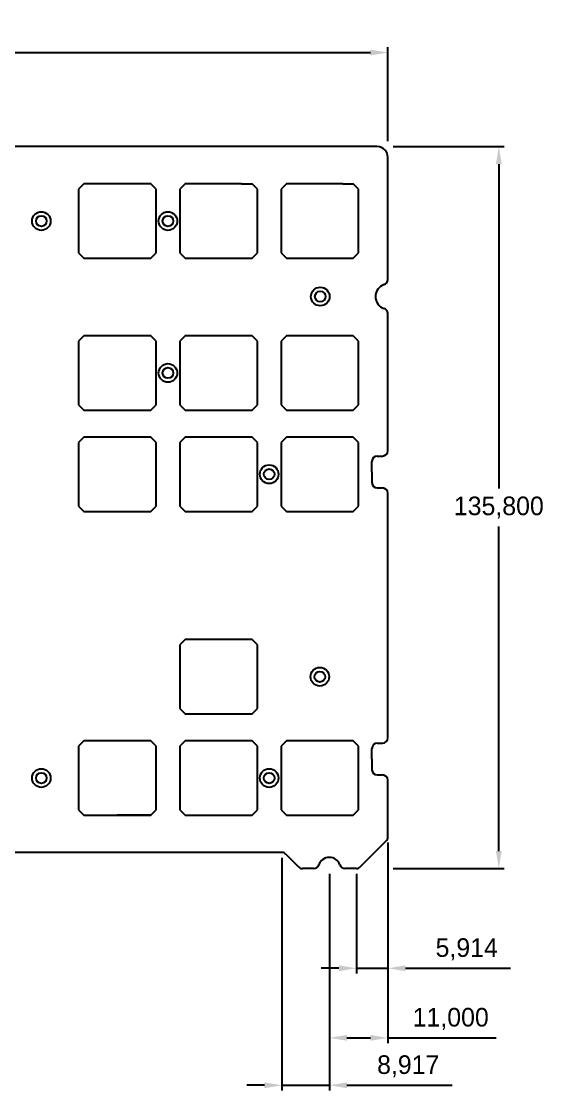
# Model space of a CAD drawing. Header units: millimetres. Extents: x -77 to 404, y -29 to 191.
# Drawn here: x 305.8 to 404.2, y -10.3 to 190.9 of the extents above; entities that cross this region are included whole.
import ezdxf

# ---------------------------------------------------------------- set-up
doc = ezdxf.new("R2010")
doc.units = ezdxf.units.MM
doc.header["$PDSIZE"] = -1
doc.dimstyles.new('ISO-25', dxfattribs={"dimtxt": 2.5, "dimasz": 2.5, "dimexe": 1.25, "dimexo": 0.625, "dimtad": 1, "dimtxsty": 'Standard', "dimcen": 2.5, "dimadec": 0, "dimazin": 0, "dimtfac": 1, "dimtmove": 0, "dimatfit": 3, "dimfxl": 1, "dimarcsym": 0})

# ---------------------------------------------------------------- blocks, each defined once
blk = doc.blocks.new('*D9')
at = {"color": 0, "lineweight": -2, "transparency": 16777216}
for p, q in [((375.74, 167.32), (396.61, 167.32)), ((395.61, 164.02), (395.61, 102.99)), ((395.61, 34.82), (395.61, 95.85)), ((375.74, 31.52), (396.61, 31.52))]:
    blk.add_line(p, q, dxfattribs=at)
at = {"color": 0, "transparency": 16777216}
for points in [[(395.06, 164.02), (396.16, 164.02), (395.61, 167.32)], [(395.06, 34.82), (396.16, 34.82), (395.61, 31.52)]]:
    blk.add_solid(points, dxfattribs=at)
at = {"layer": 'Defpoints', "color": 0, "transparency": 16777216}
for p in [(374.74, 167.32), (374.74, 31.52), (395.61, 31.52)]:
    blk.add_point(p, dxfattribs=at)
at = {"color": 0, "transparency": 16777216, "insert": (395.61, 99.42), "char_height": 3.5, "attachment_point": 5}
blk.add_mtext('135,800', dxfattribs=at)
blk = doc.blocks.new('*D10')
at = {"color": 0, "lineweight": -2, "transparency": 16777216}
for p, q in [((15.76, 168.32), (15.76, 186.02)), ((374.74, 168.32), (374.74, 186.02)), ((19.06, 185.02), (371.44, 185.02))]:
    blk.add_line(p, q, dxfattribs=at)
at = {"color": 0, "transparency": 16777216}
for points in [[(19.06, 185.57), (19.06, 184.47), (15.76, 185.02)], [(371.44, 185.57), (371.44, 184.47), (374.74, 185.02)]]:
    blk.add_solid(points, dxfattribs=at)
at = {"layer": 'Defpoints', "color": 0, "transparency": 16777216}
for p in [(374.74, 185.02), (15.76, 167.32), (374.74, 167.32)]:
    blk.add_point(p, dxfattribs=at)
at = {"color": 0, "transparency": 16777216, "insert": (195.25, 188.59), "char_height": 3.5, "attachment_point": 5}
blk.add_mtext('358,975', dxfattribs=at)
blk = doc.blocks.new('*D13')
at = {"color": 0, "lineweight": -2, "transparency": 16777216}
for p, q in [((374.74, 36.43), (374.74, 11.76)), ((368.82, 30.52), (368.82, 11.76)), ((365.52, 12.76), (362.22, 12.76)), ((368.82, 12.76), (374.74, 12.76)), ((378.04, 12.76), (397.81, 12.76))]:
    blk.add_line(p, q, dxfattribs=at)
at = {"color": 0, "transparency": 16777216}
for points in [[(365.52, 13.31), (365.52, 12.21), (368.82, 12.76)], [(378.04, 13.31), (378.04, 12.21), (374.74, 12.76)]]:
    blk.add_solid(points, dxfattribs=at)
at = {"layer": 'Defpoints', "color": 0, "transparency": 16777216}
for p in [(374.74, 37.43), (368.82, 31.52), (374.74, 12.76)]:
    blk.add_point(p, dxfattribs=at)
at = {"color": 0, "transparency": 16777216, "insert": (389.57, 16.33), "char_height": 3.5, "attachment_point": 5}
blk.add_mtext('5,914', dxfattribs=at)
blk = doc.blocks.new('*D14')
at = {"color": 0, "lineweight": -2, "transparency": 16777216}
for p, q in [((374.74, 36.43), (374.74, -1.33)), ((363.74, 30.52), (363.74, -1.33)), ((367.04, -0.33), (371.44, -0.33)), ((374.74, -0.33), (395.09, -0.33))]:
    blk.add_line(p, q, dxfattribs=at)
at = {"color": 0, "transparency": 16777216}
for points in [[(367.04, 0.22), (367.04, -0.88), (363.74, -0.33)], [(371.44, 0.22), (371.44, -0.88), (374.74, -0.33)]]:
    blk.add_solid(points, dxfattribs=at)
at = {"layer": 'Defpoints', "color": 0, "transparency": 16777216}
for p in [(374.74, 37.43), (363.74, 31.52), (374.74, -0.33)]:
    blk.add_point(p, dxfattribs=at)
at = {"color": 0, "transparency": 16777216, "insert": (386.56, 3.23), "char_height": 3.5, "attachment_point": 5}
blk.add_mtext('11,000', dxfattribs=at)
blk = doc.blocks.new('*D15')
at = {"color": 0, "lineweight": -2, "transparency": 16777216}
for p, q in [((354.82, 33.55), (354.82, -10.25)), ((363.74, 30.52), (363.74, -10.25)), ((351.52, -9.25), (348.22, -9.25)), ((354.82, -9.25), (363.74, -9.25)), ((367.04, -9.25), (386.81, -9.25))]:
    blk.add_line(p, q, dxfattribs=at)
at = {"color": 0, "transparency": 16777216}
for points in [[(351.52, -8.7), (351.52, -9.8), (354.82, -9.25)], [(367.04, -8.7), (367.04, -9.8), (363.74, -9.25)]]:
    blk.add_solid(points, dxfattribs=at)
at = {"layer": 'Defpoints', "color": 0, "transparency": 16777216}
for p in [(354.82, 34.55), (363.74, 31.52), (363.74, -9.25)]:
    blk.add_point(p, dxfattribs=at)
at = {"color": 0, "transparency": 16777216, "insert": (378.57, -5.69), "char_height": 3.5, "attachment_point": 5}
blk.add_mtext('8,917', dxfattribs=at)

msp = doc.modelspace()

# ---------------------------------------------------------------- linework, layer by layer
for p, q in [((372.7374, 167.3203), (17.7624, 167.3203)), ((372.7374, 167.3203), (17.7624, 167.3203)), ((372.7374, 167.3203), (17.7624, 167.3203)), ((317.5374, 146.3203), (323.8374, 146.3203)), ((317.5374, 146.3203), (323.8374, 146.3203)), ((317.5374, 117.7512), (323.8374, 117.7512)), ((317.5374, 117.7512), (323.8374, 117.7512)), ((372.7374, 109.1203), (373.7374, 109.1203)), ((372.7374, 109.1203), (373.7374, 109.1203)), ((372.7374, 109.1203), (373.7374, 109.1203)), ((371.7374, 106.1203), (371.7374, 108.1203)), ((371.7374, 106.1203), (371.7374, 108.1203)), ((371.7374, 106.1203), (371.7374, 108.1203)), ((371.7374, 106.1203), (371.7374, 104.1203)), ((371.7374, 106.1203), (371.7374, 104.1203)), ((371.7374, 106.1203), (371.7374, 104.1203)), ((372.7374, 103.1203), (373.7374, 103.1203)), ((372.7374, 103.1203), (373.7374, 103.1203)), ((372.7374, 103.1203), (373.7374, 103.1203)), ((317.5374, 98.6953), (323.8374, 98.6953)), ((317.5374, 98.6953), (323.8374, 98.6953)), ((372.7374, 55.1203), (373.7374, 55.1203)), ((372.7374, 55.1203), (373.7374, 55.1203)), ((372.7374, 55.1203), (373.7374, 55.1203)), ((371.7374, 52.1203), (371.7374, 54.1203)), ((371.7374, 52.1203), (371.7374, 54.1203)), ((371.7374, 52.1203), (371.7374, 54.1203)), ((371.7374, 52.1203), (371.7374, 50.1203)), ((371.7374, 52.1203), (371.7374, 50.1203)), ((371.7374, 52.1203), (371.7374, 50.1203)), ((372.7374, 49.1203), (373.7374, 49.1203)), ((372.7374, 49.1203), (373.7374, 49.1203)), ((372.7374, 49.1203), (373.7374, 49.1203)), ((317.5374, 41.5453), (323.8374, 41.5453)), ((317.5374, 41.5453), (323.8374, 41.5453)), ((317.5374, 41.5453), (323.8374, 41.5453)), ((369.5302, 31.8132), (374.4445, 36.7274)), ((369.5302, 31.8132), (374.4445, 36.7274)), ((369.5302, 31.8132), (374.4445, 36.7274)), ((354.8207, 34.5453), (35.679, 34.5453)), ((354.8207, 34.5453), (35.679, 34.5453)), ((354.8207, 34.5453), (35.679, 34.5453)), ((355.5307, 34.2494), (357.944, 31.8161)), ((355.5307, 34.2494), (357.944, 31.8161)), ((355.5307, 34.2494), (357.944, 31.8161)), ((360.8031, 31.5203), (358.654, 31.5203)), ((360.8031, 31.5203), (358.654, 31.5203)), ((360.8031, 31.5203), (358.654, 31.5203)), ((368.8231, 31.5203), (366.6716, 31.5203)), ((368.8231, 31.5203), (366.6716, 31.5203)), ((368.8231, 31.5203), (366.6716, 31.5203))]:
    msp.add_line(p, q)
at = {"color": 7, "true_color": 0xffffff}
for p, q in [((374.7374, 142.3175), (374.7374, 165.3203)), ((374.7374, 142.3175), (374.7374, 165.3203)), ((374.7374, 142.3175), (374.7374, 165.3203)), ((347.1874, 160.3203), (349.1874, 160.3203)), ((347.1874, 160.3203), (349.1874, 160.3203)), ((347.1874, 160.3203), (349.1874, 160.3203)), ((350.1874, 159.3203), (349.1874, 160.3203)), ((350.1874, 159.3203), (349.1874, 160.3203)), ((350.1874, 159.3203), (349.1874, 160.3203)), ((350.1874, 157.3203), (350.1874, 159.3203)), ((350.1874, 157.3203), (350.1874, 159.3203)), ((350.1874, 157.3203), (350.1874, 159.3203)), ((366.2374, 160.3203), (368.2374, 160.3203)), ((366.2374, 160.3203), (368.2374, 160.3203)), ((366.2374, 160.3203), (368.2374, 160.3203)), ((369.2374, 159.3203), (368.2374, 160.3203)), ((369.2374, 159.3203), (368.2374, 160.3203)), ((369.2374, 159.3203), (368.2374, 160.3203)), ((369.2374, 157.3203), (369.2374, 159.3203)), ((369.2374, 157.3203), (369.2374, 159.3203)), ((369.2374, 157.3203), (369.2374, 159.3203)), ((374.7374, 110.1203), (374.7374, 135.923)), ((374.7374, 110.1203), (374.7374, 135.923)), ((374.7374, 110.1203), (374.7374, 135.923)), ((374.7374, 56.1203), (374.7374, 102.1203)), ((374.7374, 56.1203), (374.7374, 102.1203)), ((374.7374, 56.1203), (374.7374, 102.1203)), ((336.5874, 98.6953), (342.8874, 98.6953)), ((336.5874, 98.6953), (342.8874, 98.6953)), ((374.7374, 37.4345), (374.7374, 48.1203)), ((374.7374, 37.4345), (374.7374, 48.1203)), ((374.7374, 37.4345), (374.7374, 48.1203)), ((330.1374, 41.5453), (323.8374, 41.5453)), ((330.1374, 41.5453), (323.8374, 41.5453)), ((330.1374, 41.5453), (323.8374, 41.5453)), ((336.5874, 41.5453), (342.8874, 41.5453)), ((336.5874, 41.5453), (342.8874, 41.5453))]:
    msp.add_line(p, q, dxfattribs=at)
at = {"color": 7, "linetype": 'Continuous'}
for p, q in [((317.5374, 160.3203), (316.5374, 159.3203)), ((317.5374, 160.3203), (316.5374, 159.3203)), ((317.5374, 160.3203), (316.5374, 159.3203)), ((316.5374, 159.3203), (316.5374, 147.3203)), ((316.5374, 159.3203), (316.5374, 147.3203)), ((316.5374, 159.3203), (316.5374, 147.3203)), ((330.1374, 160.3203), (317.5374, 160.3203)), ((330.1374, 160.3203), (317.5374, 160.3203)), ((330.1374, 160.3203), (317.5374, 160.3203)), ((331.1374, 159.3203), (330.1374, 160.3203)), ((331.1374, 159.3203), (330.1374, 160.3203)), ((331.1374, 159.3203), (330.1374, 160.3203)), ((331.1374, 147.3203), (331.1374, 159.3203)), ((331.1374, 147.3203), (331.1374, 159.3203)), ((331.1374, 147.3203), (331.1374, 159.3203)), ((336.5874, 160.3203), (335.5874, 159.3203)), ((336.5874, 160.3203), (335.5874, 159.3203)), ((336.5874, 160.3203), (335.5874, 159.3203)), ((335.5874, 159.3203), (335.5874, 147.3203)), ((335.5874, 159.3203), (335.5874, 147.3203)), ((335.5874, 159.3203), (335.5874, 147.3203)), ((347.1874, 160.3203), (336.5874, 160.3203)), ((347.1874, 160.3203), (336.5874, 160.3203)), ((347.1874, 160.3203), (336.5874, 160.3203)), ((355.6374, 160.3203), (354.6374, 159.3203)), ((355.6374, 160.3203), (354.6374, 159.3203)), ((355.6374, 160.3203), (354.6374, 159.3203)), ((354.6374, 159.3203), (354.6374, 147.3203)), ((354.6374, 159.3203), (354.6374, 147.3203)), ((354.6374, 159.3203), (354.6374, 147.3203)), ((366.2374, 160.3203), (355.6374, 160.3203)), ((366.2374, 160.3203), (355.6374, 160.3203)), ((366.2374, 160.3203), (355.6374, 160.3203)), ((350.1874, 147.3203), (350.1874, 157.3203)), ((350.1874, 147.3203), (350.1874, 157.3203)), ((350.1874, 147.3203), (350.1874, 157.3203)), ((369.2374, 147.3203), (369.2374, 157.3203)), ((369.2374, 147.3203), (369.2374, 157.3203)), ((369.2374, 147.3203), (369.2374, 157.3203)), ((316.5374, 147.3203), (317.5374, 146.3203)), ((316.5374, 147.3203), (317.5374, 146.3203)), ((316.5374, 147.3203), (317.5374, 146.3203)), ((330.1374, 146.3203), (331.1374, 147.3203)), ((330.1374, 146.3203), (331.1374, 147.3203)), ((330.1374, 146.3203), (331.1374, 147.3203)), ((335.5874, 147.3203), (336.5874, 146.3203)), ((335.5874, 147.3203), (336.5874, 146.3203)), ((335.5874, 147.3203), (336.5874, 146.3203)), ((349.1874, 146.3203), (350.1874, 147.3203)), ((349.1874, 146.3203), (350.1874, 147.3203)), ((349.1874, 146.3203), (350.1874, 147.3203)), ((354.6374, 147.3203), (355.6374, 146.3203)), ((354.6374, 147.3203), (355.6374, 146.3203)), ((354.6374, 147.3203), (355.6374, 146.3203)), ((368.2374, 146.3203), (369.2374, 147.3203)), ((368.2374, 146.3203), (369.2374, 147.3203)), ((368.2374, 146.3203), (369.2374, 147.3203)), ((317.5374, 146.3203), (330.1374, 146.3203)), ((317.5374, 146.3203), (330.1374, 146.3203)), ((317.5374, 146.3203), (330.1374, 146.3203)), ((336.5874, 146.3203), (349.1874, 146.3203)), ((336.5874, 146.3203), (349.1874, 146.3203)), ((336.5874, 146.3203), (349.1874, 146.3203)), ((355.6374, 146.3203), (368.2374, 146.3203)), ((355.6374, 146.3203), (368.2374, 146.3203)), ((355.6374, 146.3203), (368.2374, 146.3203)), ((317.5374, 131.7512), (316.5374, 130.7512)), ((317.5374, 131.7512), (316.5374, 130.7512)), ((317.5374, 131.7512), (316.5374, 130.7512)), ((316.5374, 130.7512), (316.5374, 118.7512)), ((316.5374, 130.7512), (316.5374, 118.7512)), ((316.5374, 130.7512), (316.5374, 118.7512)), ((330.1374, 131.7512), (317.5374, 131.7512)), ((330.1374, 131.7512), (317.5374, 131.7512)), ((330.1374, 131.7512), (317.5374, 131.7512)), ((331.1374, 130.7512), (330.1374, 131.7512)), ((331.1374, 130.7512), (330.1374, 131.7512)), ((331.1374, 130.7512), (330.1374, 131.7512)), ((331.1374, 118.7512), (331.1374, 130.7512)), ((331.1374, 118.7512), (331.1374, 130.7512)), ((331.1374, 118.7512), (331.1374, 130.7512)), ((336.5874, 131.7512), (335.5874, 130.7512)), ((336.5874, 131.7512), (335.5874, 130.7512)), ((336.5874, 131.7512), (335.5874, 130.7512)), ((335.5874, 130.7512), (335.5874, 118.7512)), ((335.5874, 130.7512), (335.5874, 118.7512)), ((335.5874, 130.7512), (335.5874, 118.7512)), ((349.1874, 131.7512), (336.5874, 131.7512)), ((349.1874, 131.7512), (336.5874, 131.7512)), ((349.1874, 131.7512), (336.5874, 131.7512)), ((350.1874, 130.7512), (349.1874, 131.7512)), ((350.1874, 130.7512), (349.1874, 131.7512)), ((350.1874, 130.7512), (349.1874, 131.7512)), ((350.1874, 118.7512), (350.1874, 130.7512)), ((350.1874, 118.7512), (350.1874, 130.7512)), ((350.1874, 118.7512), (350.1874, 130.7512)), ((355.6374, 131.7512), (354.6374, 130.7512)), ((355.6374, 131.7512), (354.6374, 130.7512)), ((355.6374, 131.7512), (354.6374, 130.7512)), ((354.6374, 130.7512), (354.6374, 118.7512)), ((354.6374, 130.7512), (354.6374, 118.7512)), ((354.6374, 130.7512), (354.6374, 118.7512)), ((368.2374, 131.7512), (355.6374, 131.7512)), ((368.2374, 131.7512), (355.6374, 131.7512)), ((368.2374, 131.7512), (355.6374, 131.7512)), ((369.2374, 130.7512), (368.2374, 131.7512)), ((369.2374, 130.7512), (368.2374, 131.7512)), ((369.2374, 130.7512), (368.2374, 131.7512)), ((369.2374, 118.7512), (369.2374, 130.7512)), ((369.2374, 118.7512), (369.2374, 130.7512)), ((369.2374, 118.7512), (369.2374, 130.7512)), ((316.5374, 118.7512), (317.5374, 117.7512)), ((316.5374, 118.7512), (317.5374, 117.7512)), ((316.5374, 118.7512), (317.5374, 117.7512)), ((330.1374, 117.7512), (331.1374, 118.7512)), ((330.1374, 117.7512), (331.1374, 118.7512)), ((330.1374, 117.7512), (331.1374, 118.7512)), ((335.5874, 118.7512), (336.5874, 117.7512)), ((335.5874, 118.7512), (336.5874, 117.7512)), ((335.5874, 118.7512), (336.5874, 117.7512)), ((349.1874, 117.7512), (350.1874, 118.7512)), ((349.1874, 117.7512), (350.1874, 118.7512)), ((349.1874, 117.7512), (350.1874, 118.7512)), ((354.6374, 118.7512), (355.6374, 117.7512)), ((354.6374, 118.7512), (355.6374, 117.7512)), ((354.6374, 118.7512), (355.6374, 117.7512)), ((368.2374, 117.7512), (369.2374, 118.7512)), ((368.2374, 117.7512), (369.2374, 118.7512)), ((368.2374, 117.7512), (369.2374, 118.7512)), ((317.5374, 117.7512), (330.1374, 117.7512)), ((317.5374, 117.7512), (330.1374, 117.7512)), ((317.5374, 117.7512), (330.1374, 117.7512)), ((336.5874, 117.7512), (349.1874, 117.7512)), ((336.5874, 117.7512), (349.1874, 117.7512)), ((336.5874, 117.7512), (349.1874, 117.7512)), ((355.6374, 117.7512), (368.2374, 117.7512)), ((355.6374, 117.7512), (368.2374, 117.7512)), ((355.6374, 117.7512), (368.2374, 117.7512)), ((317.5374, 112.6953), (316.5374, 111.6953)), ((317.5374, 112.6953), (316.5374, 111.6953)), ((317.5374, 112.6953), (316.5374, 111.6953)), ((330.1374, 112.6953), (317.5374, 112.6953)), ((330.1374, 112.6953), (317.5374, 112.6953)), ((330.1374, 112.6953), (317.5374, 112.6953)), ((331.1374, 111.6953), (330.1374, 112.6953)), ((331.1374, 111.6953), (330.1374, 112.6953)), ((331.1374, 111.6953), (330.1374, 112.6953)), ((336.5874, 112.6953), (335.5874, 111.6953)), ((336.5874, 112.6953), (335.5874, 111.6953)), ((336.5874, 112.6953), (335.5874, 111.6953)), ((349.1874, 112.6953), (336.5874, 112.6953)), ((349.1874, 112.6953), (336.5874, 112.6953)), ((349.1874, 112.6953), (336.5874, 112.6953)), ((350.1874, 111.6953), (349.1874, 112.6953)), ((350.1874, 111.6953), (349.1874, 112.6953)), ((350.1874, 111.6953), (349.1874, 112.6953)), ((355.6374, 112.6953), (354.6374, 111.6953)), ((355.6374, 112.6953), (354.6374, 111.6953)), ((355.6374, 112.6953), (354.6374, 111.6953)), ((368.2374, 112.6953), (355.6374, 112.6953)), ((368.2374, 112.6953), (355.6374, 112.6953)), ((368.2374, 112.6953), (355.6374, 112.6953)), ((369.2374, 111.6953), (368.2374, 112.6953)), ((369.2374, 111.6953), (368.2374, 112.6953)), ((369.2374, 111.6953), (368.2374, 112.6953)), ((316.5374, 111.6953), (316.5374, 99.6953)), ((316.5374, 111.6953), (316.5374, 99.6953)), ((316.5374, 111.6953), (316.5374, 99.6953)), ((331.1374, 99.6953), (331.1374, 111.6953)), ((331.1374, 99.6953), (331.1374, 111.6953)), ((331.1374, 99.6953), (331.1374, 111.6953)), ((335.5874, 111.6953), (335.5874, 99.6953)), ((335.5874, 111.6953), (335.5874, 99.6953)), ((335.5874, 111.6953), (335.5874, 99.6953)), ((350.1874, 99.6953), (350.1874, 111.6953)), ((350.1874, 99.6953), (350.1874, 111.6953)), ((350.1874, 99.6953), (350.1874, 111.6953)), ((354.6374, 111.6953), (354.6374, 99.6953)), ((354.6374, 111.6953), (354.6374, 99.6953)), ((354.6374, 111.6953), (354.6374, 99.6953)), ((369.2374, 99.6953), (369.2374, 111.6953)), ((369.2374, 99.6953), (369.2374, 111.6953)), ((369.2374, 99.6953), (369.2374, 111.6953)), ((316.5374, 99.6953), (317.5374, 98.6953)), ((316.5374, 99.6953), (317.5374, 98.6953)), ((316.5374, 99.6953), (317.5374, 98.6953)), ((317.5374, 98.6953), (330.1374, 98.6953)), ((317.5374, 98.6953), (330.1374, 98.6953)), ((317.5374, 98.6953), (330.1374, 98.6953)), ((330.1374, 98.6953), (331.1374, 99.6953)), ((330.1374, 98.6953), (331.1374, 99.6953)), ((330.1374, 98.6953), (331.1374, 99.6953)), ((335.5874, 99.6953), (336.5874, 98.6953)), ((335.5874, 99.6953), (336.5874, 98.6953)), ((335.5874, 99.6953), (336.5874, 98.6953)), ((336.5874, 98.6953), (349.1874, 98.6953)), ((336.5874, 98.6953), (349.1874, 98.6953)), ((336.5874, 98.6953), (349.1874, 98.6953)), ((349.1874, 98.6953), (350.1874, 99.6953)), ((349.1874, 98.6953), (350.1874, 99.6953)), ((349.1874, 98.6953), (350.1874, 99.6953)), ((354.6374, 99.6953), (355.6374, 98.6953)), ((354.6374, 99.6953), (355.6374, 98.6953)), ((354.6374, 99.6953), (355.6374, 98.6953)), ((355.6374, 98.6953), (368.2374, 98.6953)), ((355.6374, 98.6953), (368.2374, 98.6953)), ((355.6374, 98.6953), (368.2374, 98.6953)), ((368.2374, 98.6953), (369.2374, 99.6953)), ((368.2374, 98.6953), (369.2374, 99.6953)), ((368.2374, 98.6953), (369.2374, 99.6953)), ((336.5874, 74.6012), (335.5874, 73.6012)), ((336.5874, 74.6012), (335.5874, 73.6012)), ((336.5874, 74.6012), (335.5874, 73.6012)), ((349.1874, 74.6012), (336.5874, 74.6012)), ((349.1874, 74.6012), (336.5874, 74.6012)), ((349.1874, 74.6012), (336.5874, 74.6012)), ((350.1874, 73.6012), (349.1874, 74.6012)), ((350.1874, 73.6012), (349.1874, 74.6012)), ((350.1874, 73.6012), (349.1874, 74.6012)), ((335.5874, 73.6012), (335.5874, 61.6012)), ((335.5874, 73.6012), (335.5874, 61.6012)), ((335.5874, 73.6012), (335.5874, 61.6012)), ((350.1874, 61.6012), (350.1874, 73.6012)), ((350.1874, 61.6012), (350.1874, 73.6012)), ((350.1874, 61.6012), (350.1874, 73.6012)), ((335.5874, 61.6012), (336.5874, 60.6012)), ((335.5874, 61.6012), (336.5874, 60.6012)), ((335.5874, 61.6012), (336.5874, 60.6012)), ((336.5874, 60.6012), (349.1874, 60.6012)), ((336.5874, 60.6012), (349.1874, 60.6012)), ((336.5874, 60.6012), (349.1874, 60.6012)), ((349.1874, 60.6012), (350.1874, 61.6012)), ((349.1874, 60.6012), (350.1874, 61.6012)), ((349.1874, 60.6012), (350.1874, 61.6012)), ((317.5374, 55.5453), (316.5374, 54.5453)), ((317.5374, 55.5453), (316.5374, 54.5453)), ((317.5374, 55.5453), (316.5374, 54.5453)), ((316.5374, 54.5453), (316.5374, 42.5453)), ((316.5374, 54.5453), (316.5374, 42.5453)), ((316.5374, 54.5453), (316.5374, 42.5453)), ((330.1374, 55.5453), (317.5374, 55.5453)), ((330.1374, 55.5453), (317.5374, 55.5453)), ((330.1374, 55.5453), (317.5374, 55.5453)), ((331.1374, 54.5453), (330.1374, 55.5453)), ((331.1374, 54.5453), (330.1374, 55.5453)), ((331.1374, 54.5453), (330.1374, 55.5453)), ((331.1374, 42.5453), (331.1374, 54.5453)), ((331.1374, 42.5453), (331.1374, 54.5453)), ((331.1374, 42.5453), (331.1374, 54.5453)), ((336.5874, 55.5453), (335.5874, 54.5453)), ((336.5874, 55.5453), (335.5874, 54.5453)), ((336.5874, 55.5453), (335.5874, 54.5453)), ((335.5874, 54.5453), (335.5874, 42.5453)), ((335.5874, 54.5453), (335.5874, 42.5453)), ((335.5874, 54.5453), (335.5874, 42.5453)), ((349.1874, 55.5453), (336.5874, 55.5453)), ((349.1874, 55.5453), (336.5874, 55.5453)), ((349.1874, 55.5453), (336.5874, 55.5453)), ((350.1874, 54.5453), (349.1874, 55.5453)), ((350.1874, 54.5453), (349.1874, 55.5453)), ((350.1874, 54.5453), (349.1874, 55.5453)), ((350.1874, 42.5453), (350.1874, 54.5453)), ((350.1874, 42.5453), (350.1874, 54.5453)), ((350.1874, 42.5453), (350.1874, 54.5453)), ((355.6374, 55.5453), (354.6374, 54.5453)), ((355.6374, 55.5453), (354.6374, 54.5453)), ((355.6374, 55.5453), (354.6374, 54.5453)), ((354.6374, 54.5453), (354.6374, 42.5453)), ((354.6374, 54.5453), (354.6374, 42.5453)), ((354.6374, 54.5453), (354.6374, 42.5453)), ((368.2374, 55.5453), (355.6374, 55.5453)), ((368.2374, 55.5453), (355.6374, 55.5453)), ((368.2374, 55.5453), (355.6374, 55.5453)), ((369.2374, 54.5453), (368.2374, 55.5453)), ((369.2374, 54.5453), (368.2374, 55.5453)), ((369.2374, 54.5453), (368.2374, 55.5453)), ((369.2374, 42.5453), (369.2374, 54.5453)), ((369.2374, 42.5453), (369.2374, 54.5453)), ((369.2374, 42.5453), (369.2374, 54.5453)), ((316.5374, 42.5453), (317.5374, 41.5453)), ((316.5374, 42.5453), (317.5374, 41.5453)), ((316.5374, 42.5453), (317.5374, 41.5453)), ((330.1374, 41.5453), (331.1374, 42.5453)), ((330.1374, 41.5453), (331.1374, 42.5453)), ((330.1374, 41.5453), (331.1374, 42.5453)), ((335.5874, 42.5453), (336.5874, 41.5453)), ((335.5874, 42.5453), (336.5874, 41.5453)), ((335.5874, 42.5453), (336.5874, 41.5453)), ((349.1874, 41.5453), (350.1874, 42.5453)), ((349.1874, 41.5453), (350.1874, 42.5453)), ((349.1874, 41.5453), (350.1874, 42.5453)), ((354.6374, 42.5453), (355.6374, 41.5453)), ((354.6374, 42.5453), (355.6374, 41.5453)), ((354.6374, 42.5453), (355.6374, 41.5453)), ((368.2374, 41.5453), (369.2374, 42.5453)), ((368.2374, 41.5453), (369.2374, 42.5453)), ((368.2374, 41.5453), (369.2374, 42.5453)), ((317.5374, 41.5453), (330.1374, 41.5453)), ((317.5374, 41.5453), (330.1374, 41.5453)), ((317.5374, 41.5453), (330.1374, 41.5453)), ((336.5874, 41.5453), (349.1874, 41.5453)), ((336.5874, 41.5453), (349.1874, 41.5453)), ((336.5874, 41.5453), (349.1874, 41.5453)), ((355.6374, 41.5453), (368.2374, 41.5453)), ((355.6374, 41.5453), (368.2374, 41.5453)), ((355.6374, 41.5453), (368.2374, 41.5453))]:
    msp.add_line(p, q, dxfattribs=at)
at = {"color": 7, "true_color": 0xffffff}
for centre, radius in [((309.5474, 153.3203), 1.75), ((309.5474, 153.3203), 1.75), ((309.5474, 153.3203), 1.75), ((333.3624, 153.3203), 1.75), ((333.3624, 153.3203), 1.75), ((333.3624, 153.3203), 1.75), ((309.5474, 153.3203), 1), ((309.5474, 153.3203), 1), ((309.5474, 153.3203), 1), ((333.3624, 153.3203), 1), ((333.3624, 153.3203), 1), ((333.3624, 153.3203), 1), ((362.017, 139.1203), 1.75), ((362.017, 139.1203), 1.75), ((362.017, 139.1203), 1.75), ((362.017, 139.1203), 1), ((362.017, 139.1203), 1), ((362.017, 139.1203), 1), ((333.3624, 124.7453), 1.75), ((333.3624, 124.7453), 1.75), ((333.3624, 124.7453), 1.75), ((333.3624, 124.7453), 1), ((333.3624, 124.7453), 1), ((333.3624, 124.7453), 1), ((352.4124, 105.6953), 1.75), ((352.4124, 105.6953), 1.75), ((352.4124, 105.6953), 1.75), ((352.4124, 105.6953), 1), ((352.4124, 105.6953), 1), ((352.4124, 105.6953), 1), ((361.9374, 67.6012), 1.75), ((361.9374, 67.6012), 1.75), ((361.9374, 67.6012), 1.75), ((361.9374, 67.6012), 1), ((361.9374, 67.6012), 1), ((361.9374, 67.6012), 1), ((309.5474, 48.5453), 1.75), ((309.5474, 48.5453), 1.75), ((309.5474, 48.5453), 1.75), ((352.4124, 48.5453), 1.75), ((352.4124, 48.5453), 1.75), ((352.4124, 48.5453), 1.75), ((309.5474, 48.5453), 1), ((309.5474, 48.5453), 1), ((309.5474, 48.5453), 1), ((352.4124, 48.5453), 1), ((352.4124, 48.5453), 1), ((352.4124, 48.5453), 1)]:
    msp.add_circle(centre, radius, dxfattribs=at)
for centre, radius, start, end in [((372.7374, 165.3203), 2, 0, 90), ((372.7374, 165.3203), 2, 0, 90), ((372.7374, 165.3203), 2, 0, 90), ((373.7374, 142.3175), 1, 287.36798, 0), ((373.7374, 142.3175), 1, 287.36798, 0), ((373.7374, 142.3175), 1, 287.36798, 0), ((373.7374, 135.923), 1, 0, 72.63202), ((373.7374, 135.923), 1, 0, 72.63202), ((373.7374, 135.923), 1, 0, 72.63202), ((373.7374, 110.1203), 1, 270, 0), ((373.7374, 110.1203), 1, 270, 0), ((373.7374, 110.1203), 1, 270, 0), ((373.7374, 102.1203), 1, 0, 90), ((373.7374, 102.1203), 1, 0, 90), ((373.7374, 102.1203), 1, 0, 90), ((373.7374, 56.1203), 1, 270, 0), ((373.7374, 56.1203), 1, 270, 0), ((373.7374, 56.1203), 1, 270, 0), ((373.7374, 48.1203), 1, 0, 90), ((373.7374, 48.1203), 1, 0, 90), ((373.7374, 48.1203), 1, 0, 90), ((373.7374, 37.4345), 1, 315, 0), ((373.7374, 37.4345), 1, 315, 0), ((373.7374, 37.4345), 1, 315, 0)]:
    msp.add_arc(centre, radius, start, end, dxfattribs=at)
for centre, radius, start, end in [((374.7374, 139.1203), 2.35, 107.36798, 252.63202), ((374.7374, 139.1203), 2.35, 107.36798, 252.63202), ((374.7374, 139.1203), 2.35, 107.36798, 252.63202), ((372.7374, 108.1203), 1, 90, 180), ((372.7374, 108.1203), 1, 90, 180), ((372.7374, 108.1203), 1, 90, 180), ((372.7374, 104.1203), 1, 180, 270), ((372.7374, 104.1203), 1, 180, 270), ((372.7374, 104.1203), 1, 180, 270), ((372.7374, 54.1203), 1, 90, 180), ((372.7374, 54.1203), 1, 90, 180), ((372.7374, 54.1203), 1, 90, 180), ((372.7374, 50.1203), 1, 180, 270), ((372.7374, 50.1203), 1, 180, 270), ((372.7374, 50.1203), 1, 180, 270), ((354.8207, 33.5453), 1, 44.76226, 90), ((354.8207, 33.5453), 1, 44.76226, 90), ((354.8207, 33.5453), 1, 44.76226, 90), ((360.8031, 32.5203), 1, 270, 341.180937), ((360.8031, 32.5203), 1, 270, 341.180937), ((360.8031, 32.5203), 1, 270, 341.180937), ((363.7374, 31.5203), 2.1, 18.819063, 161.180937), ((363.7374, 31.5203), 2.1, 18.819063, 161.180937), ((363.7374, 31.5203), 2.1, 18.819063, 161.180937), ((366.6716, 32.5203), 1, 198.819063, 270), ((366.6716, 32.5203), 1, 198.819063, 270), ((366.6716, 32.5203), 1, 198.819063, 270), ((358.654, 32.5203), 1, 224.76226, 270), ((358.654, 32.5203), 1, 224.76226, 270), ((358.654, 32.5203), 1, 224.76226, 270), ((368.8231, 32.5203), 1, 270, 315), ((368.8231, 32.5203), 1, 270, 315), ((368.8231, 32.5203), 1, 270, 315)]:
    msp.add_arc(centre, radius, start, end)

# ---------------------------------------------------------------- dimensions: what is measured, and where the dimension line sits
at = {"color": 2, "true_color": 0xf1eb1f}
for base, p1, p2, picture, middle in [((374.7374, 185.0198), (15.7624, 167.3203), (374.7374, 167.3203), '*D10', (195.2499, 188.5855)), ((374.7374, 12.7604), (368.8231, 31.5203), (374.7374, 37.4345), '*D13', (389.5737, 16.326)), ((374.7374, -0.3332), (363.7374, 31.5203), (374.7374, 37.4345), '*D14', (386.5634, 3.2325)), ((363.7374, -9.2524), (354.8207, 34.5453), (363.7374, 31.5203), '*D15', (378.5737, -5.6867))]:
    dim = msp.add_linear_dim(base=base, p1=p1, p2=p2, dimstyle='ISO-25', override={"dimtxt": 3.5, "dimasz": 3.302, "dimexe": 1, "dimexo": 1, "dimgap": 1.524, "dimtih": 1, "dimtoh": 1, "dimdec": 3, "dimzin": 0, "dimadec": 2, "dimtdec": 3, "dimtzin": 0}, dxfattribs=at)
    dim.commit()
    dim.dimension.update_dxf_attribs({"geometry": picture, "text_midpoint": middle})
dim = msp.add_linear_dim(base=(395.6116, 31.5203), p1=(374.7374, 167.3203), p2=(374.7374, 31.5203), angle=90, dimstyle='ISO-25', override={"dimtxt": 3.5, "dimasz": 3.302, "dimexe": 1, "dimexo": 1, "dimgap": 1.524, "dimtih": 1, "dimtoh": 1, "dimdec": 3, "dimzin": 0, "dimadec": 2, "dimtdec": 3, "dimtzin": 0}, dxfattribs=at)
dim.commit()
dim.dimension.update_dxf_attribs({"geometry": '*D9', "text_midpoint": (395.6116, 99.4203)})

doc.saveas('drawing.dxf')
